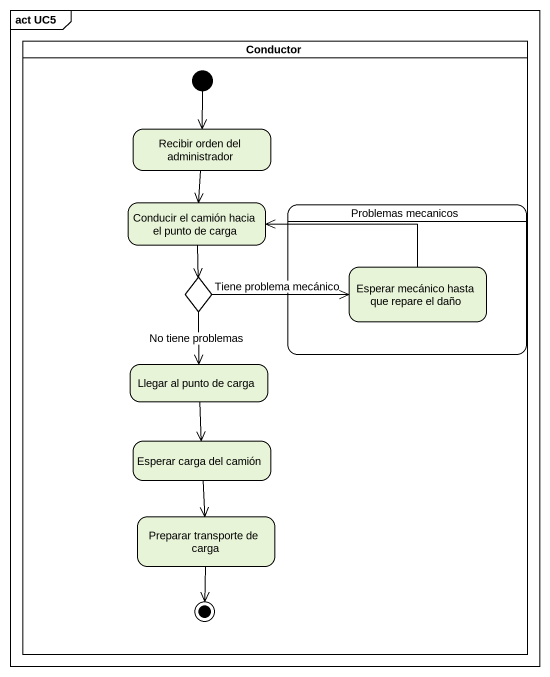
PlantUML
@startuml
mainframe act UC5
hide empty description
state Conductor <<partition>> {
  state "Recibir orden del administrador" as Recibir_orden_del
  state "Conducir el camión hacia el punto de carga" as Conducir_el_camión_hacia_el
  state "Problemas mecanicos" as Problemas_mecanicos {
    state "Esperar mecánico hasta que repare el daño" as Esperar_mecánico_hasta_que
  }
  state choice1 <<choice>>
  state "Llegar al punto de carga" as Llegar_al_punto_de_carga
  state "Esperar carga del camión" as Esperar_carga_del_camión
  state "Preparar transporte de carga" as Preparar_transporte_de_carga
  [*] --> Recibir_orden_del
  Preparar_transporte_de_carga --> [*]
}
Recibir_orden_del --> Conducir_el_camión_hacia_el
Conducir_el_camión_hacia_el --> choice1
choice1 -right-> Esperar_mecánico_hasta_que : Tiene problema mecánico
choice1 --> Llegar_al_punto_de_carga : No tiene problemas
Esperar_mecánico_hasta_que -left-> Conducir_el_camión_hacia_el
Llegar_al_punto_de_carga --> Esperar_carga_del_camión
Esperar_carga_del_camión --> Preparar_transporte_de_carga
@enduml
